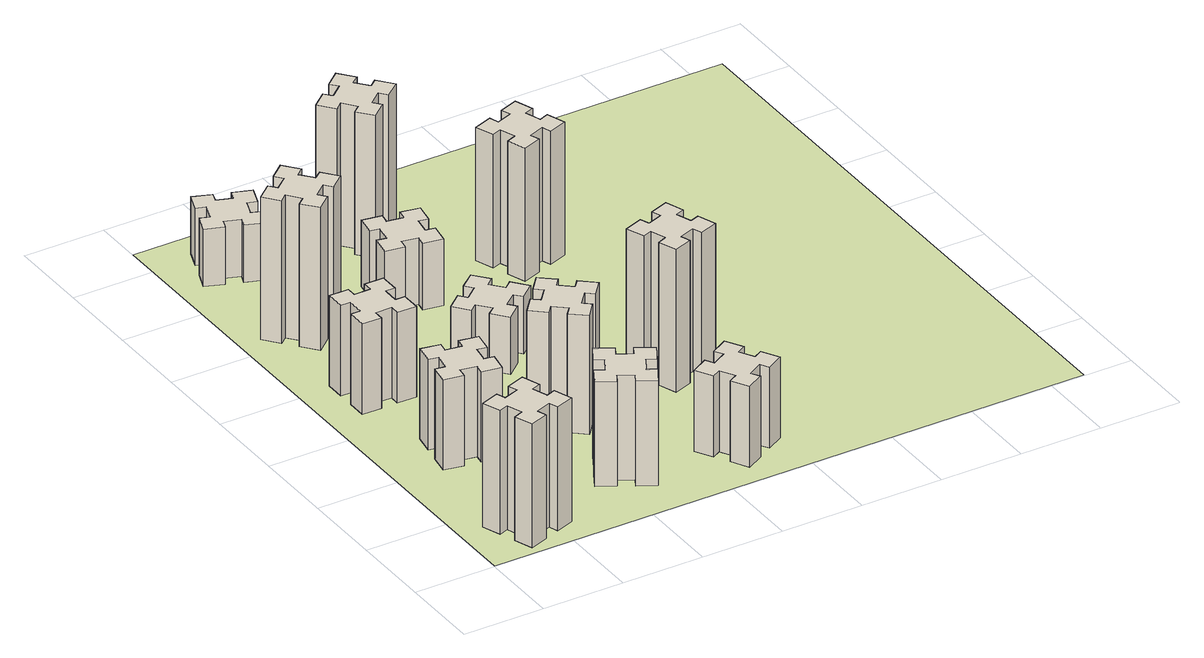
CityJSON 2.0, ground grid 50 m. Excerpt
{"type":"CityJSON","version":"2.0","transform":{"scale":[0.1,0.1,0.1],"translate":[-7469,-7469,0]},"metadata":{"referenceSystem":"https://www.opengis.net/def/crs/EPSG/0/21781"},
"CityObjects":{
"building1":{"type":"Building","attributes":{"class":"1000","function":"1000","usage":"1000","yearOfConstruction":2016,"roofType":"1000","measuredHeight":78,"storeysAboveGround":30,"storeysBelowGround":0},"geometry":[{"type":"Solid","lod":"1","boundaries":[[[[0,1,2,3,4,5,6,7,8,9,10,11,12,13,14,15,16,17,18,19]],[[17,16,20,21]],[[16,15,22,20]],[[15,14,23,22]],[[14,13,24,23]],[[13,12,25,24]],[[12,11,26,25]],[[11,10,27,26]],[[10,9,28,27]],[[9,8,29,28]],[[8,7,30,29]],[[7,6,31,30]],[[6,5,32,31]],[[5,4,33,32]],[[4,3,34,33]],[[3,2,35,34]],[[2,1,36,35]],[[1,0,37,36]],[[0,19,38,37]],[[19,18,39,38]],[[18,17,21,39]],[[24,25,26,27,28,29,30,31,32,33,34,35,36,37,38,39,21,20,22,23]]]]}]},
"building2":{"type":"Building","attributes":{"class":"1000","function":"1000","usage":"1000","yearOfConstruction":2016,"roofType":"1000","measuredHeight":57,"storeysAboveGround":30,"storeysBelowGround":0},"geometry":[{"type":"Solid","lod":"1","boundaries":[[[[40,41,42,43,44,45,46,47,48,49,50,51,52,53,54,55,56,57,58,59]],[[57,56,60,61]],[[56,55,62,60]],[[55,54,63,62]],[[54,53,64,63]],[[53,52,65,64]],[[52,51,66,65]],[[51,50,67,66]],[[50,49,68,67]],[[49,48,69,68]],[[48,47,70,69]],[[47,46,71,70]],[[46,45,72,71]],[[45,44,73,72]],[[44,43,74,73]],[[43,42,75,74]],[[42,41,76,75]],[[41,40,77,76]],[[40,59,78,77]],[[59,58,79,78]],[[58,57,61,79]],[[64,65,66,67,68,69,70,71,72,73,74,75,76,77,78,79,61,60,62,63]]]]}]},
"building3":{"type":"Building","attributes":{"class":"1000","function":"1000","usage":"1000","yearOfConstruction":2016,"roofType":"1000","measuredHeight":57,"storeysAboveGround":30,"storeysBelowGround":0},"geometry":[{"type":"Solid","lod":"1","boundaries":[[[[80,81,82,83,84,85,86,87,88,89,90,91,92,93,94,95,96,97,98,99]],[[97,96,100,101]],[[96,95,102,100]],[[95,94,103,102]],[[94,93,104,103]],[[93,92,105,104]],[[92,91,106,105]],[[91,90,107,106]],[[90,89,108,107]],[[89,88,109,108]],[[88,87,110,109]],[[87,86,111,110]],[[86,85,112,111]],[[85,84,113,112]],[[84,83,114,113]],[[83,82,115,114]],[[82,81,116,115]],[[81,80,117,116]],[[80,99,118,117]],[[99,98,119,118]],[[98,97,101,119]],[[104,105,106,107,108,109,110,111,112,113,114,115,116,117,118,119,101,100,102,103]]]]}]},
"building4":{"type":"Building","attributes":{"class":"1000","function":"1000","usage":"1000","yearOfConstruction":2016,"roofType":"1000","measuredHeight":90,"storeysAboveGround":30,"storeysBelowGround":0},"geometry":[{"type":"Solid","lod":"1","boundaries":[[[[120,121,122,123,124,125,126,127,128,129,130,131,132,133,134,135,136,137,138,139]],[[137,136,140,141]],[[136,135,142,140]],[[135,134,143,142]],[[134,133,144,143]],[[133,132,145,144]],[[132,131,146,145]],[[131,130,147,146]],[[130,129,148,147]],[[129,128,149,148]],[[128,127,150,149]],[[127,126,151,150]],[[126,125,152,151]],[[125,124,153,152]],[[124,123,154,153]],[[123,122,155,154]],[[122,121,156,155]],[[121,120,157,156]],[[120,139,158,157]],[[139,138,159,158]],[[138,137,141,159]],[[144,145,146,147,148,149,150,151,152,153,154,155,156,157,158,159,141,140,142,143]]]]}]},
"building5":{"type":"Building","attributes":{"class":"1000","function":"1000","usage":"1000","yearOfConstruction":2016,"roofType":"1000","measuredHeight":66,"storeysAboveGround":30,"storeysBelowGround":0},"geometry":[{"type":"Solid","lod":"1","boundaries":[[[[160,161,162,163,164,165,166,167,168,169,170,171,172,173,174,175,176,177,178,179]],[[177,176,180,181]],[[176,175,182,180]],[[175,174,183,182]],[[174,173,184,183]],[[173,172,185,184]],[[172,171,186,185]],[[171,170,187,186]],[[170,169,188,187]],[[169,168,189,188]],[[168,167,190,189]],[[167,166,191,190]],[[166,165,192,191]],[[165,164,193,192]],[[164,163,194,193]],[[163,162,195,194]],[[162,161,196,195]],[[161,160,197,196]],[[160,179,198,197]],[[179,178,199,198]],[[178,177,181,199]],[[184,185,186,187,188,189,190,191,192,193,194,195,196,197,198,199,181,180,182,183]]]]}]},
"building6":{"type":"Building","attributes":{"class":"1000","function":"1000","usage":"1000","yearOfConstruction":2016,"roofType":"1000","measuredHeight":36,"storeysAboveGround":30,"storeysBelowGround":0},"geometry":[{"type":"Solid","lod":"1","boundaries":[[[[200,201,202,203,204,205,206,207,208,209,210,211,212,213,214,215,216,217,218,219]],[[217,216,220,221]],[[216,215,222,220]],[[215,214,223,222]],[[214,213,224,223]],[[213,212,225,224]],[[212,211,226,225]],[[211,210,227,226]],[[210,209,228,227]],[[209,208,229,228]],[[208,207,230,229]],[[207,206,231,230]],[[206,205,232,231]],[[205,204,233,232]],[[204,203,234,233]],[[203,202,235,234]],[[202,201,236,235]],[[201,200,237,236]],[[200,219,238,237]],[[219,218,239,238]],[[218,217,221,239]],[[224,225,226,227,228,229,230,231,232,233,234,235,236,237,238,239,221,220,222,223]]]]}]},
"building7":{"type":"Building","attributes":{"class":"1000","function":"1000","usage":"1000","yearOfConstruction":2016,"roofType":"1000","measuredHeight":75,"storeysAboveGround":30,"storeysBelowGround":0},"geometry":[{"type":"Solid","lod":"1","boundaries":[[[[240,241,242,243,244,245,246,247,248,249,250,251,252,253,254,255,256,257,258,259]],[[257,256,260,261]],[[256,255,262,260]],[[255,254,263,262]],[[254,253,264,263]],[[253,252,265,264]],[[252,251,266,265]],[[251,250,267,266]],[[250,249,268,267]],[[249,248,269,268]],[[248,247,270,269]],[[247,246,271,270]],[[246,245,272,271]],[[245,244,273,272]],[[244,243,274,273]],[[243,242,275,274]],[[242,241,276,275]],[[241,240,277,276]],[[240,259,278,277]],[[259,258,279,278]],[[258,257,261,279]],[[264,265,266,267,268,269,270,271,272,273,274,275,276,277,278,279,261,260,262,263]]]]}]},
"building8":{"type":"Building","attributes":{"class":"1000","function":"1000","usage":"1000","yearOfConstruction":2016,"roofType":"1000","measuredHeight":36,"storeysAboveGround":30,"storeysBelowGround":0},"geometry":[{"type":"Solid","lod":"1","boundaries":[[[[280,281,282,283,284,285,286,287,288,289,290,291,292,293,294,295,296,297,298,299]],[[297,296,300,301]],[[296,295,302,300]],[[295,294,303,302]],[[294,293,304,303]],[[293,292,305,304]],[[292,291,306,305]],[[291,290,307,306]],[[290,289,308,307]],[[289,288,309,308]],[[288,287,310,309]],[[287,286,311,310]],[[286,285,312,311]],[[285,284,313,312]],[[284,283,314,313]],[[283,282,315,314]],[[282,281,316,315]],[[281,280,317,316]],[[280,299,318,317]],[[299,298,319,318]],[[298,297,301,319]],[[304,305,306,307,308,309,310,311,312,313,314,315,316,317,318,319,301,300,302,303]]]]}]},
"building9":{"type":"Building","attributes":{"class":"1000","function":"1000","usage":"1000","yearOfConstruction":2016,"roofType":"1000","measuredHeight":42,"storeysAboveGround":30,"storeysBelowGround":0},"geometry":[{"type":"Solid","lod":"1","boundaries":[[[[320,321,322,323,324,325,326,327,328,329,330,331,332,333,334,335,336,337,338,339]],[[337,336,340,341]],[[336,335,342,340]],[[335,334,343,342]],[[334,333,344,343]],[[333,332,345,344]],[[332,331,346,345]],[[331,330,347,346]],[[330,329,348,347]],[[329,328,349,348]],[[328,327,350,349]],[[327,326,351,350]],[[326,325,352,351]],[[325,324,353,352]],[[324,323,354,353]],[[323,322,355,354]],[[322,321,356,355]],[[321,320,357,356]],[[320,339,358,357]],[[339,338,359,358]],[[338,337,341,359]],[[344,345,346,347,348,349,350,351,352,353,354,355,356,357,358,359,341,340,342,343]]]]}]},
"building10":{"type":"Building","attributes":{"class":"1000","function":"1000","usage":"1000","yearOfConstruction":2016,"roofType":"1000","measuredHeight":51,"storeysAboveGround":30,"storeysBelowGround":0},"geometry":[{"type":"Solid","lod":"1","boundaries":[[[[360,361,362,363,364,365,366,367,368,369,370,371,372,373,374,375,376,377,378,379]],[[377,376,380,381]],[[376,375,382,380]],[[375,374,383,382]],[[374,373,384,383]],[[373,372,385,384]],[[372,371,386,385]],[[371,370,387,386]],[[370,369,388,387]],[[369,368,389,388]],[[368,367,390,389]],[[367,366,391,390]],[[366,365,392,391]],[[365,364,393,392]],[[364,363,394,393]],[[363,362,395,394]],[[362,361,396,395]],[[361,360,397,396]],[[360,379,398,397]],[[379,378,399,398]],[[378,377,381,399]],[[384,385,386,387,388,389,390,391,392,393,394,395,396,397,398,399,381,380,382,383]]]]}]},
"building11":{"type":"Building","attributes":{"class":"1000","function":"1000","usage":"1000","yearOfConstruction":2016,"roofType":"1000","measuredHeight":90,"storeysAboveGround":30,"storeysBelowGround":0},"geometry":[{"type":"Solid","lod":"1","boundaries":[[[[400,401,402,403,404,405,406,407,408,409,410,411,412,413,414,415,416,417,418,419]],[[417,416,420,421]],[[416,415,422,420]],[[415,414,423,422]],[[414,413,424,423]],[[413,412,425,424]],[[412,411,426,425]],[[411,410,427,426]],[[410,409,428,427]],[[409,408,429,428]],[[408,407,430,429]],[[407,406,431,430]],[[406,405,432,431]],[[405,404,433,432]],[[404,403,434,433]],[[403,402,435,434]],[[402,401,436,435]],[[401,400,437,436]],[[400,419,438,437]],[[419,418,439,438]],[[418,417,421,439]],[[424,425,426,427,428,429,430,431,432,433,434,435,436,437,438,439,421,420,422,423]]]]}]},
"building12":{"type":"Building","attributes":{"class":"1000","function":"1000","usage":"1000","yearOfConstruction":2016,"roofType":"1000","measuredHeight":90,"storeysAboveGround":30,"storeysBelowGround":0},"geometry":[{"type":"Solid","lod":"1","boundaries":[[[[440,441,442,443,444,445,446,447,448,449,450,451,452,453,454,455,456,457,458,459]],[[457,456,460,461]],[[456,455,462,460]],[[455,454,463,462]],[[454,453,464,463]],[[453,452,465,464]],[[452,451,466,465]],[[451,450,467,466]],[[450,449,468,467]],[[449,448,469,468]],[[448,447,470,469]],[[447,446,471,470]],[[446,445,472,471]],[[445,444,473,472]],[[444,443,474,473]],[[443,442,475,474]],[[442,441,476,475]],[[441,440,477,476]],[[440,459,478,477]],[[459,458,479,478]],[[458,457,461,479]],[[464,465,466,467,468,469,470,471,472,473,474,475,476,477,478,479,461,460,462,463]]]]}]},
"building13":{"type":"Building","attributes":{"class":"1000","function":"1000","usage":"1000","yearOfConstruction":2016,"roofType":"1000","measuredHeight":84,"storeysAboveGround":30,"storeysBelowGround":0},"geometry":[{"type":"Solid","lod":"1","boundaries":[[[[480,481,482,483,484,485,486,487,488,489,490,491,492,493,494,495,496,497,498,499]],[[497,496,500,501]],[[496,495,502,500]],[[495,494,503,502]],[[494,493,504,503]],[[493,492,505,504]],[[492,491,506,505]],[[491,490,507,506]],[[490,489,508,507]],[[489,488,509,508]],[[488,487,510,509]],[[487,486,511,510]],[[486,485,512,511]],[[485,484,513,512]],[[484,483,514,513]],[[483,482,515,514]],[[482,481,516,515]],[[481,480,517,516]],[[480,499,518,517]],[[499,498,519,518]],[[498,497,501,519]],[[504,505,506,507,508,509,510,511,512,513,514,515,516,517,518,519,501,500,502,503]]]]}]},
"landuse1":{"type":"LandUse","attributes":{"name":"plot1","function":"1010"},"geometry":[{"type":"MultiSurface","lod":"1","boundaries":[[[520,521,522,523]]]}]}
},
"vertices":[
[385,396,0],[291,362,0],[270,418,0],[157,377,0],[199,264,0],[255,285,0],[289,191,0],[233,170,0],[274,57,0],[387,99,0],[366,155,0],[460,189,0],[480,133,0],[593,174,0],[552,287,0],[496,266,0],[462,360,0],[518,380,0],[477,493,0],[364,452,0],[462,360,780],[518,380,780],[496,266,780],[552,287,780],[593,174,780],[480,133,780],[460,189,780],[366,155,780],[387,99,780],[274,57,780],[233,170,780],[289,191,780],[255,285,780],[199,264,780],[157,377,780],[270,418,780],[291,362,780],[385,396,780],[364,452,780],[477,493,780],
[407,1016,0],[505,998,0],[495,939,0],[613,918,0],[634,1037,0],[575,1047,0],[592,1145,0],[651,1135,0],[672,1253,0],[554,1274,0],[544,1215,0],[445,1232,0],[456,1291,0],[337,1312,0],[317,1194,0],[376,1184,0],[358,1085,0],[299,1096,0],[278,977,0],[397,957,0],[358,1085,570],[299,1096,570],[376,1184,570],[317,1194,570],[337,1312,570],[456,1291,570],[445,1232,570],[544,1215,570],[554,1274,570],[672,1253,570],[651,1135,570],[592,1145,570],[575,1047,570],[634,1037,570],[613,918,570],[495,939,570],[505,998,570],[407,1016,570],[397,957,570],[278,977,570],
[425,1965,0],[325,1965,0],[325,2025,0],[205,2025,0],[205,1905,0],[265,1905,0],[265,1805,0],[205,1805,0],[205,1685,0],[325,1685,0],[325,1745,0],[425,1745,0],[425,1685,0],[545,1685,0],[545,1805,0],[485,1805,0],[485,1905,0],[545,1905,0],[545,2025,0],[425,2025,0],[485,1905,570],[545,1905,570],[485,1805,570],[545,1805,570],[545,1685,570],[425,1685,570],[425,1745,570],[325,1745,570],[325,1685,570],[205,1685,570],[205,1805,570],[265,1805,570],[265,1905,570],[205,1905,570],[205,2025,570],[325,2025,570],[325,1965,570],[425,1965,570],[425,2025,570],[545,2025,570],
[492,2628,0],[427,2704,0],[473,2743,0],[396,2835,0],[304,2758,0],[343,2712,0],[266,2647,0],[228,2693,0],[136,2616,0],[213,2524,0],[259,2563,0],[323,2486,0],[277,2448,0],[354,2356,0],[446,2433,0],[408,2479,0],[484,2543,0],[523,2497,0],[615,2574,0],[538,2666,0],[484,2543,900],[523,2497,900],[408,2479,900],[446,2433,900],[354,2356,900],[277,2448,900],[323,2486,900],[259,2563,900],[213,2524,900],[136,2616,900],[228,2693,900],[266,2647,900],[343,2712,900],[304,2758,900],[396,2835,900],[473,2743,900],[427,2704,900],[492,2628,900],[538,2666,900],[615,2574,900],
[1186,377,0],[1236,464,0],[1288,434,0],[1348,538,0],[1244,598,0],[1214,546,0],[1127,596,0],[1157,648,0],[1053,708,0],[993,604,0],[1045,574,0],[995,487,0],[943,517,0],[883,413,0],[987,353,0],[1017,405,0],[1104,355,0],[1074,303,0],[1178,243,0],[1238,347,0],[1104,355,660],[1074,303,660],[1017,405,660],[987,353,660],[883,413,660],[943,517,660],[995,487,660],[1045,574,660],[993,604,660],[1053,708,660],[1157,648,660],[1127,596,660],[1214,546,660],[1244,598,660],[1348,538,660],[1288,434,660],[1236,464,660],[1186,377,660],[1238,347,660],[1178,243,660],
[462,3251,0],[496,3345,0],[552,3324,0],[593,3437,0],[480,3478,0],[460,3422,0],[366,3456,0],[387,3512,0],[274,3553,0],[233,3440,0],[289,3420,0],[255,3326,0],[199,3347,0],[157,3234,0],[270,3193,0],[291,3249,0],[385,3215,0],[364,3159,0],[477,3117,0],[518,3230,0],[385,3215,360],[364,3159,360],[291,3249,360],[270,3193,360],[157,3234,360],[199,3347,360],[255,3326,360],[289,3420,360],[233,3440,360],[274,3553,360],[387,3512,360],[366,3456,360],[460,3422,360],[480,3478,360],[593,3437,360],[552,3324,360],[496,3345,360],[462,3251,360],[518,3230,360],[477,3117,360],
[1006,1063,0],[1083,999,0],[1044,953,0],[1136,876,0],[1213,968,0],[1167,1006,0],[1232,1083,0],[1278,1044,0],[1355,1136,0],[1263,1213,0],[1224,1167,0],[1148,1232,0],[1186,1278,0],[1094,1355,0],[1017,1263,0],[1063,1224,0],[999,1148,0],[953,1186,0],[876,1094,0],[968,1017,0],[999,1148,750],[953,1186,750],[1063,1224,750],[1017,1263,750],[1094,1355,750],[1186,1278,750],[1148,1232,750],[1224,1167,750],[1263,1213,750],[1355,1136,750],[1278,1044,750],[1232,1083,750],[1167,1006,750],[1213,968,750],[1136,876,750],[1044,953,750],[1083,999,750],[1006,1063,750],[968,1017,750],[876,1094,750],
[1083,1972,0],[1006,1907,0],[968,1953,0],[876,1876,0],[953,1784,0],[999,1823,0],[1063,1746,0],[1017,1708,0],[1094,1616,0],[1186,1693,0],[1148,1739,0],[1224,1803,0],[1263,1757,0],[1355,1834,0],[1278,1926,0],[1232,1888,0],[1167,1964,0],[1213,2003,0],[1136,2095,0],[1044,2018,0],[1167,1964,360],[1213,2003,360],[1232,1888,360],[1278,1926,360],[1355,1834,360],[1263,1757,360],[1224,1803,360],[1148,1739,360],[1186,1693,360],[1094,1616,360],[1017,1708,360],[1063,1746,360],[999,1823,360],[953,1784,360],[876,1876,360],[968,1953,360],[1006,1907,360],[1083,1972,360],[1044,2018,360],[1136,2095,360],
[1115,2527,0],[1132,2625,0],[1191,2615,0],[1212,2733,0],[1094,2754,0],[1084,2695,0],[985,2712,0],[996,2771,0],[877,2792,0],[857,2674,0],[916,2664,0],[898,2565,0],[839,2576,0],[818,2457,0],[937,2437,0],[947,2496,0],[1045,2478,0],[1035,2419,0],[1153,2398,0],[1174,2517,0],[1045,2478,420],[1035,2419,420],[947,2496,420],[937,2437,420],[818,2457,420],[839,2576,420],[898,2565,420],[916,2664,420],[857,2674,420],[877,2792,420],[996,2771,420],[985,2712,420],[1084,2695,420],[1094,2754,420],[1212,2733,420],[1191,2615,420],[1132,2625,420],[1115,2527,420],[1174,2517,420],[1153,2398,420],
[1744,496,0],[1657,446,0],[1627,498,0],[1523,438,0],[1583,334,0],[1635,364,0],[1685,277,0],[1633,247,0],[1693,143,0],[1797,203,0],[1767,255,0],[1854,305,0],[1884,253,0],[1988,313,0],[1928,417,0],[1876,387,0],[1826,474,0],[1878,504,0],[1818,608,0],[1714,548,0],[1826,474,510],[1878,504,510],[1876,387,510],[1928,417,510],[1988,313,510],[1884,253,510],[1854,305,510],[1767,255,510],[1797,203,510],[1693,143,510],[1633,247,510],[1685,277,510],[1635,364,510],[1583,334,510],[1523,438,510],[1627,498,510],[1657,446,510],[1744,496,510],[1714,548,510],[1818,608,510],
[999,3203,0],[1063,3126,0],[1017,3088,0],[1094,2996,0],[1186,3073,0],[1148,3119,0],[1224,3183,0],[1263,3137,0],[1355,3214,0],[1278,3306,0],[1232,3268,0],[1167,3344,0],[1213,3383,0],[1136,3475,0],[1044,3398,0],[1083,3352,0],[1006,3287,0],[968,3333,0],[876,3256,0],[953,3164,0],[1006,3287,900],[968,3333,900],[1083,3352,900],[1044,3398,900],[1136,3475,900],[1213,3383,900],[1167,3344,900],[1232,3268,900],[1278,3306,900],[1355,3214,900],[1263,3137,900],[1224,3183,900],[1148,3119,900],[1186,3073,900],[1094,2996,900],[1017,3088,900],[1063,3126,900],[999,3203,900],[953,3164,900],[876,3256,900],
[1846,1095,0],[1940,1129,0],[1960,1073,0],[2073,1114,0],[2032,1227,0],[1976,1206,0],[1942,1300,0],[1998,1320,0],[1957,1433,0],[1844,1392,0],[1865,1336,0],[1771,1302,0],[1750,1358,0],[1637,1317,0],[1679,1204,0],[1735,1225,0],[1769,1131,0],[1713,1110,0],[1754,997,0],[1867,1039,0],[1769,1131,900],[1713,1110,900],[1735,1225,900],[1679,1204,900],[1637,1317,900],[1750,1358,900],[1771,1302,900],[1865,1336,900],[1844,1392,900],[1957,1433,900],[1998,1320,900],[1942,1300,900],[1976,1206,900],[2032,1227,900],[2073,1114,900],[1960,1073,900],[1940,1129,900],[1846,1095,900],[1867,1039,900],[1754,997,900],
[1876,2586,0],[1842,2680,0],[1898,2700,0],[1857,2813,0],[1744,2772,0],[1765,2716,0],[1671,2682,0],[1650,2738,0],[1537,2697,0],[1579,2584,0],[1635,2605,0],[1669,2511,0],[1613,2490,0],[1654,2377,0],[1767,2419,0],[1746,2475,0],[1840,2509,0],[1860,2453,0],[1973,2494,0],[1932,2607,0],[1840,2509,840],[1860,2453,840],[1746,2475,840],[1767,2419,840],[1654,2377,840],[1613,2490,840],[1669,2511,840],[1635,2605,840],[1579,2584,840],[1537,2697,840],[1650,2738,840],[1671,2682,840],[1765,2716,840],[1744,2772,840],[1857,2813,840],[1898,2700,840],[1842,2680,840],[1876,2586,840],[1932,2607,840],[1973,2494,840],
[5,3705,0],[3705,3705,0],[3705,5,0],[5,5,0]
]}
